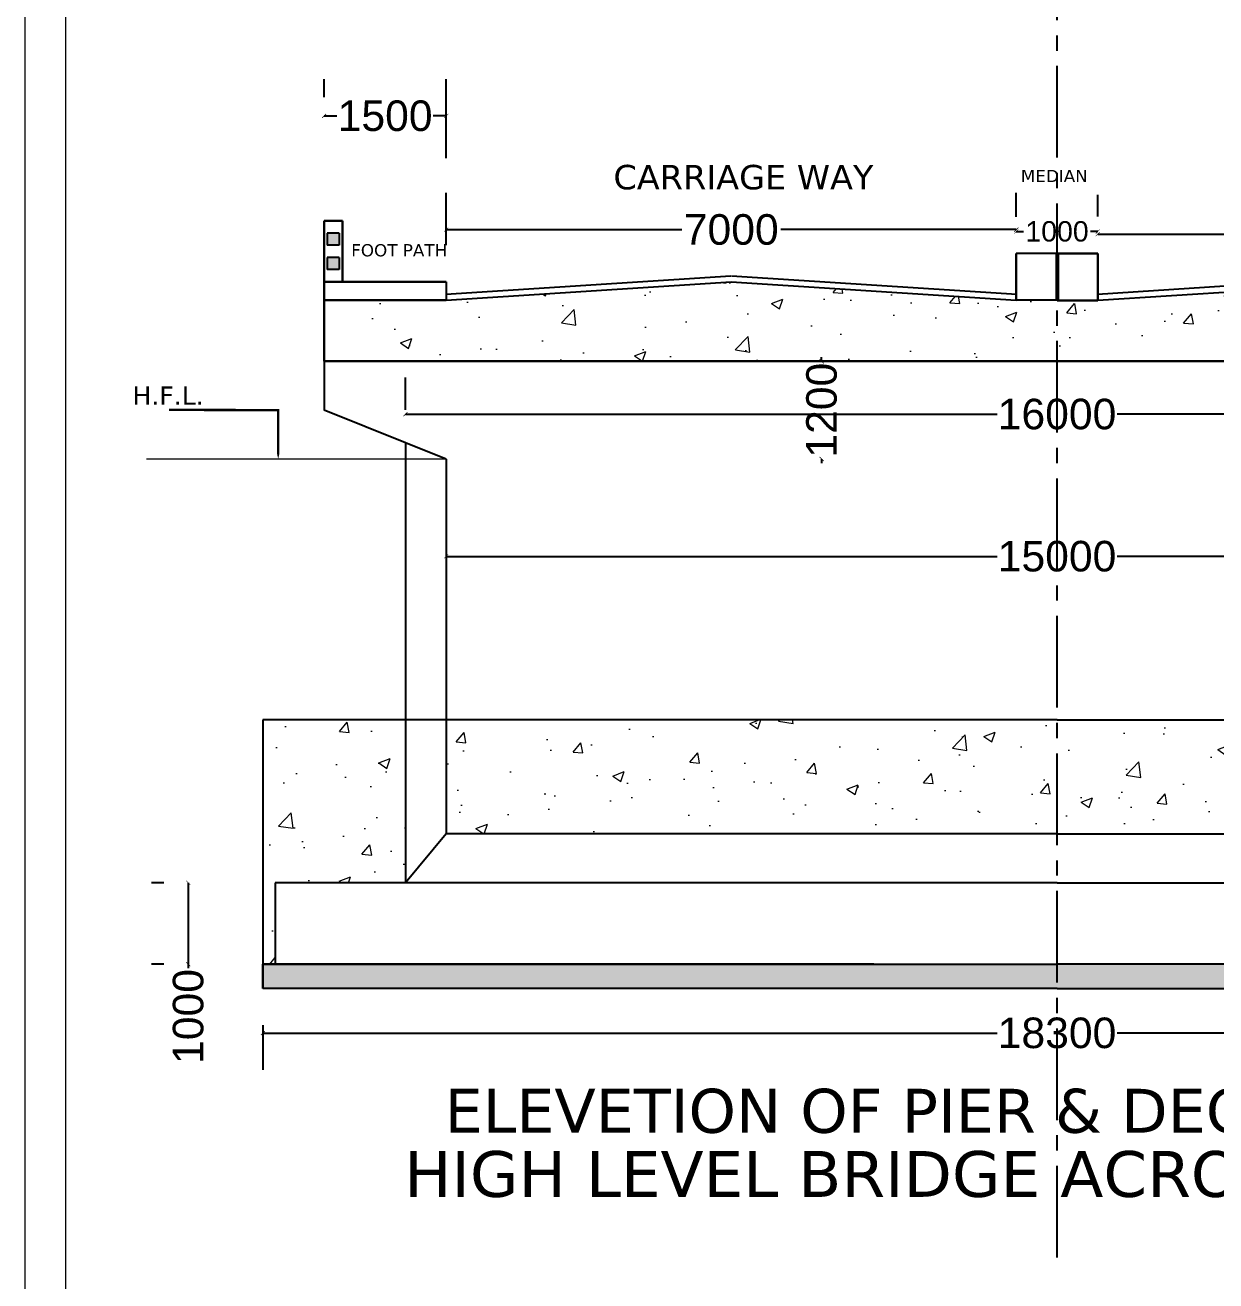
# Model space of a CAD drawing. Header units: metres. Extents: x 3053 to 161721, y 1019 to 100132.
# Drawn here: x 101826 to 131068, y 36904 to 67731 of the extents above; entities that cross this region are included whole.
import ezdxf

# ---------------------------------------------------------------- set-up
doc = ezdxf.new("R2010")
doc.units = ezdxf.units.M
doc.header["$MEASUREMENT"] = 0
doc.header["$PDMODE"] = 34
doc.linetypes.add('CENTER2', pattern=[1.125, 0.75, -0.125, 0.125, -0.125])
for name, color, linetype in [('centreline', 6, 'CENTER2'), ('grill', 32, 'Continuous'), ('PILLER', 10, 'Continuous')]:
    doc.layers.add(name, color=color, linetype=linetype)
for name, color, linetype, lineweight in [('EXISTING B WALL', 5, 'Continuous', 30), ('glass', 4, 'Continuous', 20), ('S TEXT', 7, 'Continuous', 20)]:
    doc.layers.add(name, color=color, linetype=linetype, lineweight=lineweight)
doc.styles.add('arial', font='ARIAL.TTF')
doc.styles.get("Standard").update_dxf_attribs({"font": 'verdana.TTF'})
doc.dimstyles.get("Standard").update_dxf_attribs({"dimtxt": 0.2, "dimasz": 0.2, "dimexe": 0.4, "dimexo": 0.4, "dimgap": 0.1, "dimtad": 0, "dimdec": 0, "dimzin": 0, "dimdsep": 46, "dimtxsty": 'arial', "dimblk": 'ARCHTICK', "dimcen": 0.05, "dimclrd": 6, "dimclre": 3, "dimaunit": 1, "dimadec": 1, "dimazin": 0, "dimtfac": 1, "dimtdec": 0, "dimtofl": 0, "dimtmove": 0, "dimatfit": 3, "dimfxl": 0, "dimtolj": 1, "dimtzin": 0, "dimarcsym": 0})
pattern_1 = [(50, (8749.5, 0), (2869.04, -251.01), [300, -3300]), (355, (8749.5, 0), (-555.005, 3008.77), [240, -2640]), (100.4514, (8988.6, -21), (2314.04, 2757.76), [254.96, -2804.57]), (46.1842, (8749.5, 800), (4268.964, -662.08), [450, -4950]), (96.6356, (9105.3, 745), (3738.65, 3896.47), [382.44, -4206.85]), (351.1842, (8749.5, 800), (3738.65, 3896.47), [360, -3960]), (21, (9149.5, 600), (2387.63, -1610.476), [300, -3300]), (326, (9149.5, 600), (973.26, 2900.6), [240, -2640]), (71.4514, (9348.5, 465.8), (3360.89, 1290.12), [254.96, -2804.57]), (37.5, (8749.5, 0), (48.6394, 1331.5754), [0, -2608, 0, -2680, 0, -2650]), (7.5, (8749.5, 0), (1052.278, 1577.647), [0, -1528, 0, -2548, 0, -1010]), (327.5, (7857.5, 0), (2135.29, -90.2195), [0, -1000, 0, -3120, 0, -4140]), (317.5, (7457.5, 0), (2332.745, 400.42), [0, -1300, 0, -2072, 0, -2940])]

# ---------------------------------------------------------------- blocks, each defined once
blk = doc.blocks.new('_ArchTick')
at = {"color": 0, "linetype": 'ByBlock', "const_width": 0.15}
blk.add_lwpolyline([(-0.5, -0.5), (0.5, 0.5)], dxfattribs=at)
blk = doc.blocks.new('*D15')
at = {"layer": 'Defpoints', "color": 0}
for p in [(107667, 44078), (146667, 44078), (146667, 42988)]:
    blk.add_point(p, dxfattribs=at)
at = {"layer": 'EXISTING B WALL', "color": 3, "lineweight": -2}
for p, q in [((107667, 43178), (107667, 42088)), ((146667, 43178), (146667, 42088))]:
    blk.add_line(p, q, dxfattribs=at)
at = {"layer": 'EXISTING B WALL', "color": 6, "lineweight": -2}
for p, q in [((107667, 42988), (125693, 42988)), ((146667, 42988), (128642, 42988))]:
    blk.add_line(p, q, dxfattribs=at)
at = {"layer": 'EXISTING B WALL', "color": 6, "lineweight": -2, "xscale": 100, "yscale": 100, "zscale": 100, "rotation": 180}
blk.add_blockref('_ArchTick', (107667, 42988), dxfattribs=at)
at = {"layer": 'EXISTING B WALL', "color": 6, "lineweight": -2, "xscale": 100, "yscale": 100, "zscale": 100}
blk.add_blockref('_ArchTick', (146667, 42988), dxfattribs=at)
at = {"layer": 'EXISTING B WALL', "color": 0, "insert": (127167, 42988), "char_height": 750, "attachment_point": 5, "style": 'arial'}
blk.add_mtext('\\A1;18300', dxfattribs=at)
blk = doc.blocks.new('*D19')
at = {"layer": 'Defpoints', "color": 0}
for p in [(142167, 62600), (128167, 62129), (142167, 61428)]:
    blk.add_point(p, dxfattribs=at)
at = {"layer": 'EXISTING B WALL', "color": 3, "lineweight": -2}
for p, q in [((128167, 63029), (128167, 63500)), ((142167, 62328), (142167, 63500))]:
    blk.add_line(p, q, dxfattribs=at)
at = {"layer": 'EXISTING B WALL', "color": 6, "lineweight": -2}
for p, q in [((128167, 62600), (133952, 62600)), ((142167, 62600), (136383, 62600))]:
    blk.add_line(p, q, dxfattribs=at)
at = {"layer": 'EXISTING B WALL', "color": 6, "lineweight": -2, "xscale": 100, "yscale": 100, "zscale": 100, "rotation": 180}
blk.add_blockref('_ArchTick', (128167, 62600), dxfattribs=at)
at = {"layer": 'EXISTING B WALL', "color": 6, "lineweight": -2, "xscale": 100, "yscale": 100, "zscale": 100}
blk.add_blockref('_ArchTick', (142167, 62600), dxfattribs=at)
at = {"layer": 'EXISTING B WALL', "color": 0, "insert": (135167, 62600), "char_height": 750, "attachment_point": 5, "style": 'arial'}
blk.add_mtext('\\A1;7000', dxfattribs=at)
blk = doc.blocks.new('*D20')
at = {"layer": 'Defpoints', "color": 0}
for p in [(109167, 65502), (109167, 65060), (112167, 63561)]:
    blk.add_point(p, dxfattribs=at)
at = {"layer": 'EXISTING B WALL', "color": 3, "lineweight": -2}
for p, q in [((109167, 65960), (109167, 66402)), ((112167, 64461), (112167, 66402))]:
    blk.add_line(p, q, dxfattribs=at)
at = {"layer": 'EXISTING B WALL', "color": 6, "lineweight": -2}
for p, q in [((109167, 65502), (109484, 65502)), ((112167, 65502), (111851, 65502))]:
    blk.add_line(p, q, dxfattribs=at)
at = {"layer": 'EXISTING B WALL', "color": 6, "lineweight": -2, "xscale": 100, "yscale": 100, "zscale": 100, "rotation": 180}
blk.add_blockref('_ArchTick', (109167, 65502), dxfattribs=at)
at = {"layer": 'EXISTING B WALL', "color": 6, "lineweight": -2, "xscale": 100, "yscale": 100, "zscale": 100}
blk.add_blockref('_ArchTick', (112167, 65502), dxfattribs=at)
at = {"layer": 'EXISTING B WALL', "color": 0, "insert": (110667, 65502), "char_height": 750, "attachment_point": 5, "style": 'arial'}
blk.add_mtext('\\A1;1500', dxfattribs=at)
blk = doc.blocks.new('*D21')
at = {"layer": 'Defpoints', "color": 0}
for p in [(126167, 62710), (126167, 62128), (112167, 61428)]:
    blk.add_point(p, dxfattribs=at)
at = {"layer": 'EXISTING B WALL', "color": 3, "lineweight": -2}
for p, q in [((112167, 62328), (112167, 63610)), ((126167, 63028), (126167, 63610))]:
    blk.add_line(p, q, dxfattribs=at)
at = {"layer": 'EXISTING B WALL', "color": 6, "lineweight": -2}
for p, q in [((112167, 62710), (117952, 62710)), ((126167, 62710), (120383, 62710))]:
    blk.add_line(p, q, dxfattribs=at)
at = {"layer": 'EXISTING B WALL', "color": 6, "lineweight": -2, "xscale": 100, "yscale": 100, "zscale": 100, "rotation": 180}
blk.add_blockref('_ArchTick', (112167, 62710), dxfattribs=at)
at = {"layer": 'EXISTING B WALL', "color": 6, "lineweight": -2, "xscale": 100, "yscale": 100, "zscale": 100}
blk.add_blockref('_ArchTick', (126167, 62710), dxfattribs=at)
at = {"layer": 'EXISTING B WALL', "color": 0, "insert": (119167, 62710), "char_height": 750, "attachment_point": 5, "style": 'arial'}
blk.add_mtext('\\A1;7000', dxfattribs=at)
blk = doc.blocks.new('*D37')
at = {"layer": 'Defpoints', "color": 0}
for p in [(126167, 62665), (126167, 62420), (128167, 62366)]:
    blk.add_point(p, dxfattribs=at)
at = {"layer": 'EXISTING B WALL', "color": 3, "lineweight": -2}
for p, q in [((126167, 63320), (126167, 63565)), ((128167, 63266), (128167, 63565))]:
    blk.add_line(p, q, dxfattribs=at)
at = {"layer": 'EXISTING B WALL', "color": 6, "lineweight": -2}
for p, q in [((126167, 62665), (126345, 62665)), ((128167, 62665), (127989, 62665))]:
    blk.add_line(p, q, dxfattribs=at)
at = {"layer": 'EXISTING B WALL', "color": 6, "lineweight": -2, "xscale": 100, "yscale": 100, "zscale": 100, "rotation": 180}
blk.add_blockref('_ArchTick', (126167, 62665), dxfattribs=at)
at = {"layer": 'EXISTING B WALL', "color": 6, "lineweight": -2, "xscale": 100, "yscale": 100, "zscale": 100}
blk.add_blockref('_ArchTick', (128167, 62665), dxfattribs=at)
at = {"layer": 'EXISTING B WALL', "color": 0, "insert": (127167, 62665), "char_height": 500, "attachment_point": 5, "style": 'arial'}
blk.add_mtext('\\A1;1000', dxfattribs=at)
blk = doc.blocks.new('*D40')
at = {"layer": 'Defpoints', "color": 0}
for p in [(111167, 58179), (111167, 57391), (143167, 57391)]:
    blk.add_point(p, dxfattribs=at)
at = {"layer": 'EXISTING B WALL', "color": 3, "lineweight": -2}
for p, q in [((111167, 58291), (111167, 59079)), ((143167, 58291), (143167, 59079))]:
    blk.add_line(p, q, dxfattribs=at)
at = {"layer": 'EXISTING B WALL', "color": 6, "lineweight": -2}
for p, q in [((111167, 58179), (125693, 58179)), ((143167, 58179), (128642, 58179))]:
    blk.add_line(p, q, dxfattribs=at)
at = {"layer": 'EXISTING B WALL', "color": 6, "lineweight": -2, "xscale": 100, "yscale": 100, "zscale": 100, "rotation": 180}
blk.add_blockref('_ArchTick', (111167, 58179), dxfattribs=at)
at = {"layer": 'EXISTING B WALL', "color": 6, "lineweight": -2, "xscale": 100, "yscale": 100, "zscale": 100}
blk.add_blockref('_ArchTick', (143167, 58179), dxfattribs=at)
at = {"layer": 'EXISTING B WALL', "color": 0, "insert": (127167, 58179), "char_height": 750, "attachment_point": 5, "style": 'arial'}
blk.add_mtext('\\A1;16000', dxfattribs=at)
blk = doc.blocks.new('*D42')
at = {"layer": 'Defpoints', "color": 0}
for p in [(121387, 59478), (121387, 57078), (121387, 57078)]:
    blk.add_point(p, dxfattribs=at)
at = {"layer": 'EXISTING B WALL', "color": 6, "lineweight": -2}
for p, q in [((121387, 59478), (121387, 59578)), ((121387, 57078), (121387, 56978))]:
    blk.add_line(p, q, dxfattribs=at)
at = {"layer": 'EXISTING B WALL', "color": 6, "lineweight": -2, "xscale": 100, "yscale": 100, "zscale": 100}
for p, rotation in [((121387, 59478), 270), ((121387, 57078), 90)]:
    blk.add_blockref('_ArchTick', p, dxfattribs=dict(at, rotation=rotation))
at = {"layer": 'EXISTING B WALL', "color": 0, "insert": (121387, 58278), "char_height": 750, "attachment_point": 5, "rotation": 90, "style": 'arial'}
blk.add_mtext('\\A1;1200', dxfattribs=at)
blk = doc.blocks.new('*D43')
at = {"layer": 'Defpoints', "color": 0}
for p in [(112167, 54858), (112167, 54690), (142167, 54858)]:
    blk.add_point(p, dxfattribs=at)
at = {"layer": 'EXISTING B WALL', "color": 6, "lineweight": -2}
for p, q in [((112167, 54690), (125693, 54690)), ((142167, 54690), (128642, 54690))]:
    blk.add_line(p, q, dxfattribs=at)
at = {"layer": 'EXISTING B WALL', "color": 3, "lineweight": -2}
for p, q in [((112167, 53958), (112167, 53790)), ((142167, 53958), (142167, 53790))]:
    blk.add_line(p, q, dxfattribs=at)
at = {"layer": 'EXISTING B WALL', "color": 6, "lineweight": -2, "xscale": 100, "yscale": 100, "zscale": 100, "rotation": 180}
blk.add_blockref('_ArchTick', (112167, 54690), dxfattribs=at)
at = {"layer": 'EXISTING B WALL', "color": 6, "lineweight": -2, "xscale": 100, "yscale": 100, "zscale": 100}
blk.add_blockref('_ArchTick', (142167, 54690), dxfattribs=at)
at = {"layer": 'EXISTING B WALL', "color": 0, "insert": (127167, 54690), "char_height": 750, "attachment_point": 5, "style": 'arial'}
blk.add_mtext('\\A1;15000', dxfattribs=at)
blk = doc.blocks.new('*D44')
at = {"layer": 'Defpoints', "color": 0}
for p in [(106133, 46678), (105833, 44678), (106133, 44678)]:
    blk.add_point(p, dxfattribs=at)
at = {"layer": 'EXISTING B WALL', "color": 3, "lineweight": -2}
for p, q in [((105233, 46678), (104933, 46678)), ((105233, 44678), (104933, 44678))]:
    blk.add_line(p, q, dxfattribs=at)
at = {"layer": 'EXISTING B WALL', "color": 6, "lineweight": -2}
for p, q in [((105833, 46678), (105833, 44678)), ((105833, 44678), (105833, 44578))]:
    blk.add_line(p, q, dxfattribs=at)
at = {"layer": 'EXISTING B WALL', "color": 6, "lineweight": -2, "xscale": 100, "yscale": 100, "zscale": 100}
for p, rotation in [((105833, 46678), 90), ((105833, 44678), 270)]:
    blk.add_blockref('_ArchTick', p, dxfattribs=dict(at, rotation=rotation))
at = {"layer": 'EXISTING B WALL', "color": 0, "insert": (105833, 43395), "char_height": 750, "attachment_point": 5, "rotation": 90, "style": 'arial'}
blk.add_mtext('\\A1;1000', dxfattribs=at)

msp = doc.modelspace()

# ---------------------------------------------------------------- hatches: boundary and pattern name
h = msp.add_hatch(color=256)
h.paths.add_polyline_path([(109542.268, 62327.821), (109542.268, 62627.821), (109242.268, 62627.821), (109242.268, 62327.821)])
h.paths.add_polyline_path([(109542.268, 61727.821), (109542.268, 62027.821), (109242.268, 62027.821), (109242.268, 61727.821)])
h = msp.add_hatch()
h.set_pattern_fill('ANGLE', color=256, style=0)
h.set_pattern_definition([(0, (152600.771, 58799.731), (0, 6.985), [5.08, -1.905]), (90, (152600.771, 58799.731), (-6.985, 4e-16), [5.08, -1.905])])
h.paths.add_polyline_path([(127192.268, 62127.821), (127167.268, 62127.821), (127142.268, 62127.821), (127142.268, 60977.821), (127167.268, 60977.821), (127192.268, 60977.821)])
h = msp.add_hatch()
h.set_pattern_fill('AR-CONC', color=256, scale=6, style=0)
h.set_pattern_definition([(50, (152600.8, 57930.6), (1093.108, -95.635), [114.3, -1257.3]), (355, (152600.8, 57930.6), (-211.457, 1146.34), [91.44, -1005.84]), (100.451, (152691.9, 57922.6), (881.655, 1050.7), [97.14, -1068.54]), (46.1842, (152600.8, 58235.4), (1626.474, -252.254), [171.45, -1885.95]), (96.6356, (152736.3, 58214.3), (1424.425, 1484.553), [145.71, -1602.81]), (351.184, (152600.8, 58235.4), (1424.43, 1484.55), [137.16, -1508.76]), (21, (152753.2, 58159.2), (909.69, -613.593), [114.3, -1257.3]), (326, (152753.2, 58159.2), (370.812, 1105.128), [91.44, -1005.84]), (71.4514, (152829, 58108), (1280.5, 491.537), [97.14, -1068.54]), (37.5, (152600.77, 57930.57), (18.5316, 507.3302), [0, -993.648, 0, -1021.08, 0, -1009.65]), (7.5, (152600.77, 57930.57), (400.918, 601.0834), [0, -582.168, 0, -970.788, 0, -384.81]), (327.5, (152260.9, 57930.57), (813.5436, -34.3725), [0, -381, 0, -1188.72, 0, -1577.34]), (317.5, (152108.5, 57930.6), (888.775, 152.559), [0, -495.3, 0, -789.432, 0, -1120.14])])
h.paths.add_polyline_path([(107667.268, 44678.094), (107667.268, 44078.094), (122667.268, 44078.094), (127167.268, 44078.094), (146667.268, 44078.094), (146667.268, 44678.094), (127167.268, 44678.094)])
at = {"layer": 'S TEXT'}
h = msp.add_hatch(dxfattribs=at)
h.set_pattern_fill('AR-CONC', color=256, scale=400, style=0)
h.set_pattern_definition(pattern_1)
h.paths.add_polyline_path([(127167.268, 60977.821), (126167.268, 60977.821), (119167.268, 61427.821), (112167.268, 60977.821), (109167.268, 60977.821), (109167.268, 59477.821), (127167.268, 59477.821)])
h.paths.add_polyline_path([(145167.268, 60977.821), (142167.268, 60977.821), (135167.268, 61427.821), (128167.268, 60977.821), (128167.268, 60972.651), (127167.268, 60972.651), (127167.268, 59477.821), (145167.268, 59477.821)])
h = msp.add_hatch(dxfattribs=at)
h.set_pattern_fill('AR-CONC', color=256, scale=400, style=0)
h.set_pattern_definition(pattern_1)
h.paths.add_polyline_path([(111167.268, 50678.094), (107667.268, 50678.094), (107667.268, 44678.094), (107967.268, 44678.094), (107967.268, 46678.094), (111167.268, 46678.094)])
h.paths.add_polyline_path([(146667.268, 50678.094), (143167.268, 50678.094), (143167.268, 46678.094), (146367.268, 46678.094), (146367.268, 44678.094), (146667.268, 44678.094)])
h.paths.add_polyline_path([(142167.268, 50678.094), (127167.268, 50678.094), (127167.268, 47878.094), (142167.268, 47878.094)])
h.paths.add_polyline_path([(127167.268, 50678.094), (112167.268, 50678.094), (112167.268, 47878.094), (127167.268, 47878.094)])

# ---------------------------------------------------------------- linework, layer by layer
for p, q in [((109242.268, 62627.821), (109242.268, 62327.821)), ((109542.268, 62627.821), (109242.268, 62627.821)), ((109542.268, 62627.821), (109542.268, 62327.821)), ((109542.268, 62327.821), (109242.268, 62327.821)), ((109242.268, 62027.821), (109242.268, 61727.821)), ((109542.268, 62027.821), (109242.268, 62027.821)), ((109542.268, 62027.821), (109542.268, 61727.821)), ((127167.268, 62127.821), (126167.268, 62127.821)), ((127142.268, 62127.821), (127142.268, 60977.821)), ((127192.268, 62127.821), (127192.268, 60977.821)), ((109542.268, 61727.821), (109242.268, 61727.821)), ((112157.645, 61127.512), (119157.645, 61577.512)), ((112167.268, 60977.821), (119167.268, 61427.821)), ((112167.268, 61427.821), (112167.268, 60977.821)), ((119167.268, 61427.821), (126167.268, 60977.821)), ((119176.891, 61577.512), (126176.891, 61127.512)), ((128157.645, 61127.512), (135157.645, 61577.512)), ((128167.268, 60977.821), (135167.268, 61427.821)), ((127167.268, 60977.821), (126167.268, 60977.821)), ((127167.268, 60977.821), (128167.268, 60977.821)), ((127167.268, 60972.651), (128167.268, 60972.651)), ((111167.268, 50678.094), (107667.268, 50678.094)), ((127167.268, 50678.094), (107667.268, 50678.094)), ((107667.268, 50678.094), (107667.268, 44078.094)), ((127167.268, 50678.094), (146667.268, 50678.094)), ((127167.268, 47878.094), (112167.268, 47878.094)), ((127167.268, 47878.094), (142167.268, 47878.094)), ((122367.268, 46678.094), (119367.268, 46678.094)), ((107667.268, 44078.094), (107667.268, 44678.094)), ((122667.268, 44678.094), (107667.268, 44678.094)), ((107667.268, 44678.094), (127167.268, 44678.094)), ((119367.268, 44678.094), (110967.268, 44678.094)), ((146667.268, 44678.094), (127167.268, 44678.094)), ((122667.268, 44078.094), (107667.268, 44078.094)), ((127167.268, 44078.094), (107667.268, 44078.094)), ((127167.268, 44078.094), (146667.268, 44078.094))]:
    msp.add_line(p, q)
at = {"layer": 'centreline', "ltscale": 3000}
msp.add_line((127167.268, 37477.947), (127167.268, 85286.305), dxfattribs=at)
at = {"layer": 'EXISTING B WALL'}
for p, q in [((109617.268, 62927.821), (109167.268, 62927.821)), ((109167.268, 62927.821), (109167.268, 59477.821)), ((109617.268, 62927.821), (109617.268, 61427.821)), ((126167.268, 62127.821), (126167.268, 60977.821)), ((127167.268, 62127.821), (128167.268, 62127.821)), ((128167.268, 62127.821), (128167.268, 60977.821)), ((112167.268, 61427.821), (109167.268, 61427.821)), ((112167.268, 60977.821), (109167.268, 60977.821)), ((127167.268, 59477.821), (109167.268, 59477.821)), ((127167.268, 59477.821), (145167.268, 59477.821))]:
    msp.add_line(p, q, dxfattribs=at)
at = {"layer": 'glass'}
msp.add_line((112167.268, 57077.821), (104808.83, 57077.821), dxfattribs=at)
at = {"layer": 'grill'}
msp.add_lwpolyline([(108041.705, 57077.821, 0, 300, 0), (108041.705, 57758.44, 60, 60, 0), (108041.705, 58277.821, 60, 60, 0), (105360.363, 58287.24, 60, 60, 0)], format="xyseb", dxfattribs=at)
at = {"layer": 'PILLER'}
for p, q in [((109167.268, 59477.821), (109167.268, 58277.821)), ((112167.268, 57077.821), (109167.268, 58277.821)), ((111167.268, 57477.821), (111167.268, 46678.094)), ((112167.268, 57077.821), (112167.268, 47878.094)), ((112167.268, 47878.094), (111167.268, 46678.094)), ((107967.268, 46678.094), (107967.268, 44678.094)), ((127167.268, 46678.094), (107967.268, 46678.094)), ((127167.268, 46678.094), (146367.268, 46678.094))]:
    msp.add_line(p, q, dxfattribs=at)
at = {"layer": 'S TEXT'}
for points in [[(101826.224, 94786.922), (161720.66, 94786.922), (161720.66, 10367.931), (101826.224, 10367.931)], [(102826.224, 93786.922), (160720.66, 93786.922), (160720.66, 11367.931), (102826.224, 11367.931)]]:
    msp.add_lwpolyline(points, close=True, dxfattribs=at)

# ---------------------------------------------------------------- texts
for s, height, p in [('CARRIAGE WAY', 600, (116272.535, 63699.377)), ('MEDIAN', 300, (126278.474, 63877.544)), ('FOOT PATH', 300, (109834.082, 62054.715))]:
    msp.add_text(s, height=height).set_placement(p)
at = {"attachment_point": 1}
for s, insert, char_height, width in [('H.F.L.', (104461.956, 58861.362), 450, 522.97533), ('ELEVETION OF PIER & DECK STRUCTURE', (112127.914, 41619.869), 1080, 788821.36875), ('HIGH LEVEL BRIDGE ACROSS AYAD RIVER', (111134.025, 40091.933), 1125, 788821.36875)]:
    msp.add_mtext(s, dxfattribs=dict(at, insert=insert, char_height=char_height, width=width))

# ---------------------------------------------------------------- dimensions: what is measured, and where the dimension line sits
at = {"layer": 'EXISTING B WALL'}
for base, p1, p2, override, picture, middle in [((109167.268, 65501.651), (112167.268, 63561.004), (109167.268, 65059.754), {"dimtxt": 750, "dimasz": 100, "dimexe": 900, "dimexo": 900, "dimgap": 100, "dimlfac": 0.5}, '*D20', (110667.268, 65501.651)), ((126167.268, 62710.058), (112167.268, 61427.821), (126167.268, 62127.821), {"dimtxt": 750, "dimasz": 100, "dimexe": 900, "dimexo": 900, "dimgap": 100, "dimlfac": 0.5}, '*D21', (119167.268, 62710.058)), ((126167.268, 62665.195), (128167.268, 62365.53), (126167.268, 62419.877), {"dimtxt": 500, "dimasz": 100, "dimexe": 900, "dimexo": 900, "dimgap": 100, "dimlfac": 0.5}, '*D37', (127167.268, 62665.195)), ((142167.268, 62600.115), (128167.268, 62129.071), (142167.268, 61427.821), {"dimtxt": 750, "dimasz": 100, "dimexe": 900, "dimexo": 900, "dimgap": 100, "dimlfac": 0.5}, '*D19', (135167.268, 62600.115)), ((111167.268, 58179.15), (143167.268, 57390.905), (111167.268, 57390.905), {"dimtxt": 750, "dimasz": 100, "dimexe": 900, "dimexo": 900, "dimgap": 100, "dimlfac": 0.5}, '*D40', (127167.268, 58179.15)), ((112167.268, 54690.072), (142167.268, 54857.702), (112167.268, 54857.702), {"dimtxt": 750, "dimasz": 100, "dimexe": 900, "dimexo": 900, "dimgap": 100, "dimlfac": 0.5}, '*D43', (127167.268, 54690.072))]:
    dim = msp.add_linear_dim(base=base, p1=p1, p2=p2, dimstyle='Standard', override=override, dxfattribs=at)
    dim.commit()
    dim.dimension.update_dxf_attribs({"geometry": picture, "text_midpoint": middle})
for base, p1, p2, picture, middle in [((121387.03, 57077.821), (121387.03, 59477.821), (121387.03, 57077.821), '*D42', (121387.03, 58277.821)), ((105832.713, 44678.094), (106132.713, 46678.094), (106132.713, 44678.094), '*D44', (105832.713, 43394.789))]:
    dim = msp.add_linear_dim(base=base, p1=p1, p2=p2, angle=90, dimstyle='Standard', override={"dimtxt": 750, "dimasz": 100, "dimexe": 900, "dimexo": 900, "dimgap": 100, "dimlfac": 0.5}, dxfattribs=at)
    dim.commit()
    dim.dimension.update_dxf_attribs({"geometry": picture, "text_midpoint": middle})
dim = msp.add_linear_dim(base=(146667.268, 42987.718), p1=(107667.268, 44078.094), p2=(146667.268, 44078.094), text='18300', dimstyle='Standard', override={"dimtxt": 750, "dimasz": 100, "dimexe": 900, "dimexo": 900, "dimgap": 100, "dimlfac": 0.5}, dxfattribs=at)
dim.commit()
dim.dimension.update_dxf_attribs({"geometry": '*D15', "text_midpoint": (127167.268, 42987.718)})

doc.saveas('drawing.dxf')
